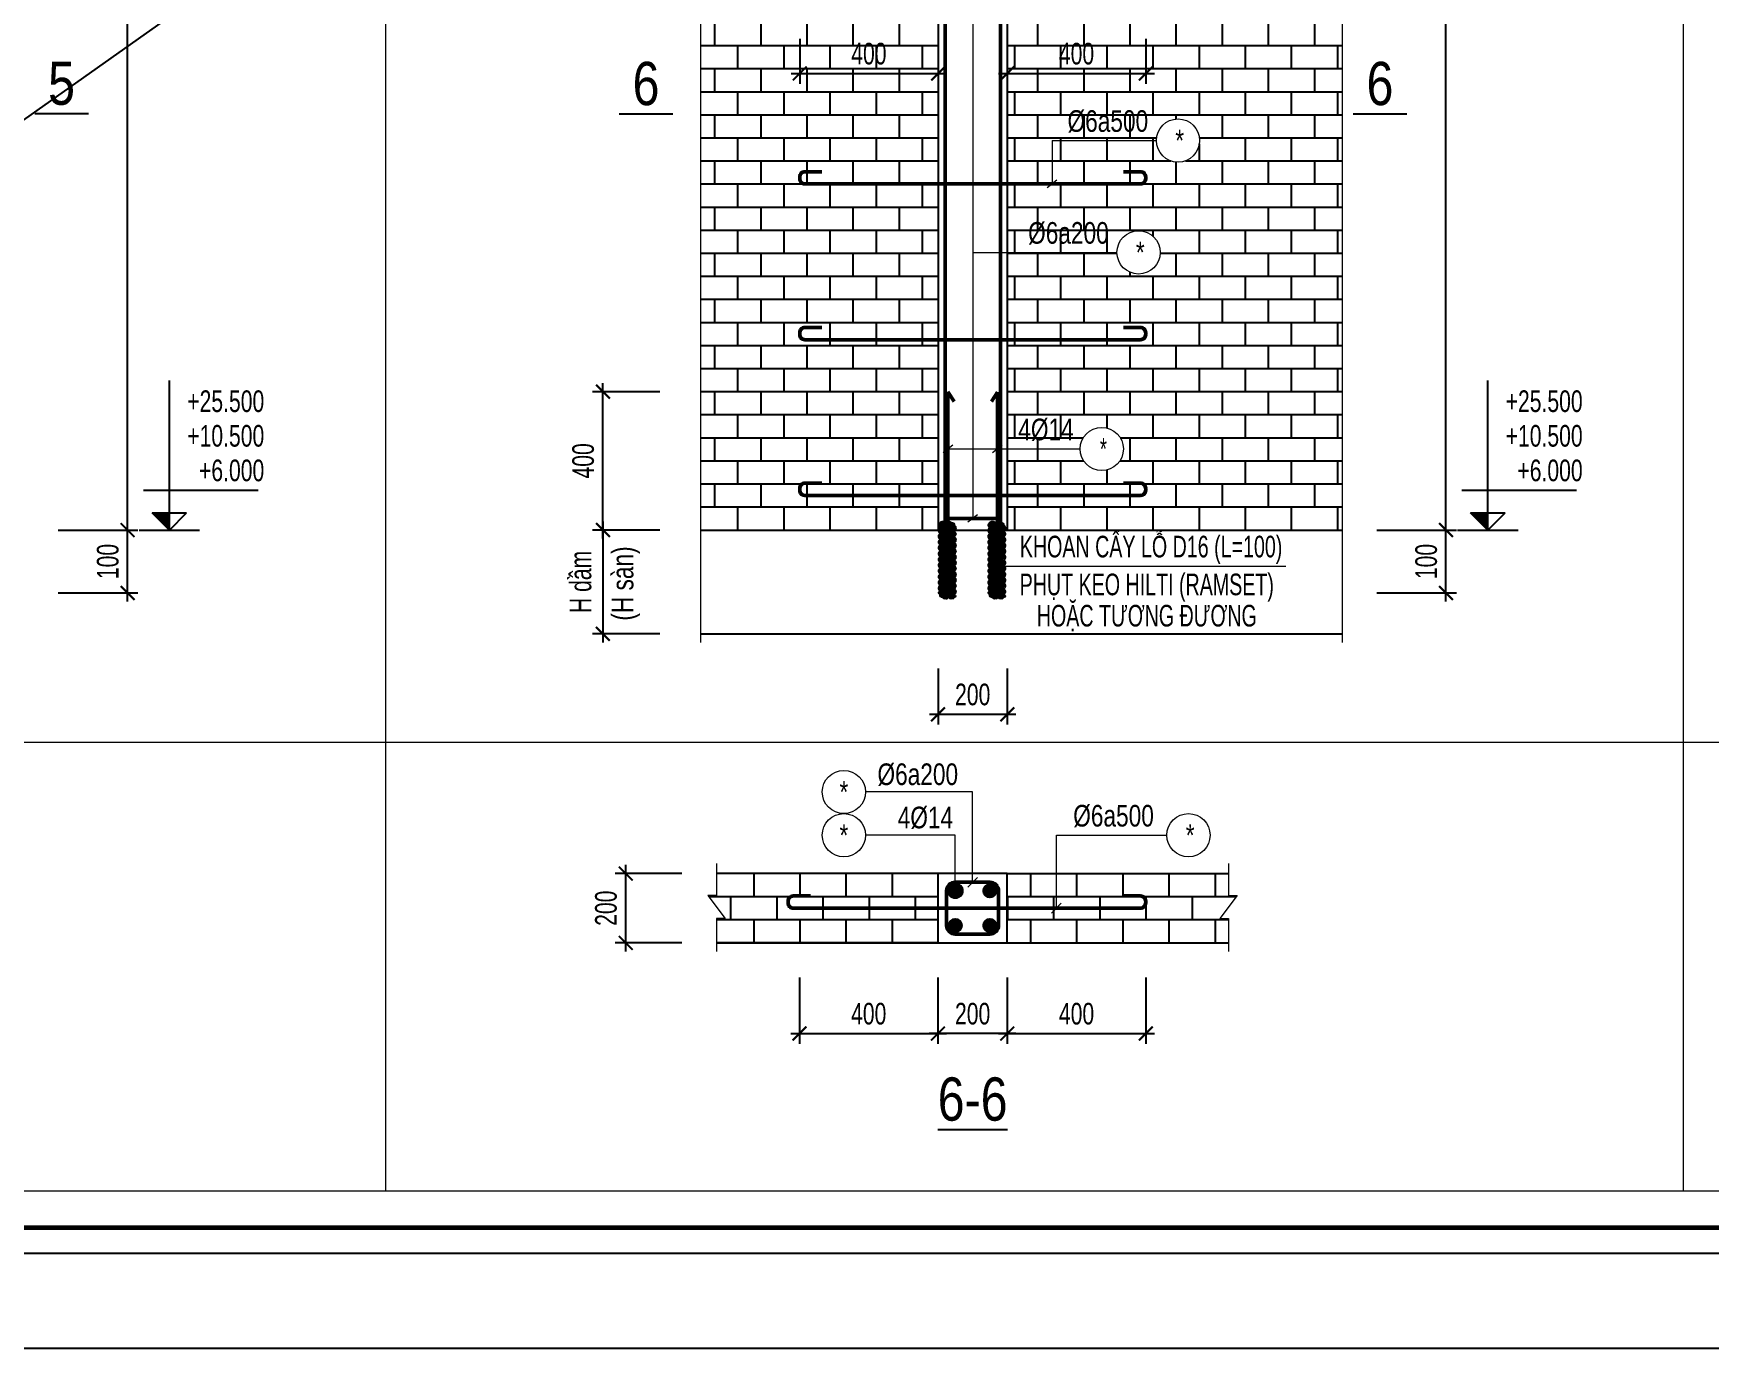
# Model space of a CAD drawing. Header units: millimetres. Extents: x 0 to 84100, y 0 to 158663.
# Drawn here: x 5056 to 9899, y 0 to 3800 of the extents above; entities that cross this region are included whole.
import ezdxf
from ezdxf.enums import TextEntityAlignment as Align

# ---------------------------------------------------------------- set-up
doc = ezdxf.new("R2010")
doc.units = ezdxf.units.MM
doc.header["$LTSCALE"] = 800
doc.header["$MEASUREMENT"] = 0
doc.layers.get('DEFPOINTS').update_dxf_attribs({"color": 87})
for name, color, linetype in [('CDC-KHUNGTEN', 9, 'Continuous'), ('CDC.02.DIM', 1, 'Continuous'), ('CDC.03.BORDER', 3, 'Continuous'), ('CDC.06.TEXT', 2, 'Continuous'), ('CDC.10.HATCH', 9, 'Continuous'), ('KCS_STEEL_SNODE', 6, 'Continuous')]:
    doc.layers.add(name, color=color, linetype=linetype)
for name, color, linetype, lineweight in [('CDC.05.STEEL', 4, 'Continuous', 50), ('CDC.11.NOTE', 8, 'Continuous', 18), ('CDC.14.STEELNUM', 9, 'Continuous', 18), ('STEEL_NODE', 6, 'Continuous', 50)]:
    doc.layers.add(name, color=color, linetype=linetype, lineweight=lineweight)
doc.layers.add('KCS_Plotter', color=11, linetype='Continuous', plot=False)
doc.styles.add('KC_BIGTEXT', font='arial.ttf', dxfattribs={"width": 0.7})
doc.styles.add('KC_SMTEXT', font='arial.ttf', dxfattribs={"width": 0.7})
doc.styles.add('KCS_SMTEXT', font='arial.ttf', dxfattribs={"width": 0.7})
doc.dimstyles.new('KCS_DIM25', dxfattribs={"dimtxt": 62.5, "dimasz": 40, "dimexe": 30, "dimexo": 0, "dimgap": 25, "dimtad": 1, "dimdec": 0, "dimzin": 13, "dimdsep": 46, "dimtxsty": 'KCS_SMTEXT', "dimblk": 'ARCHTICK', "dimcen": 0, "dimdle": 25, "dimclrd": 1, "dimclre": 1, "dimclrt": 2, "dimadec": 0, "dimazin": 0, "dimtfac": 1, "dimtdec": 0, "dimtix": 1, "dimtmove": 2, "dimatfit": 3, "dimfxl": 1, "dimtolj": 1, "dimtzin": 13, "dimarcsym": 0})

# ---------------------------------------------------------------- blocks, each defined once
blk = doc.blocks.new('COS_CD')
at = {"layer": 'CDC.10.HATCH'}
blk.add_hatch(color=256, dxfattribs=at).paths.add_polyline_path([(37.5, 50), (87.5, 0), (87.5, 50)])
at = {"layer": 'CDC.02.DIM'}
for p, q in [((37.5, 50), (137.5, 50)), ((87.5, 0), (37.5, 50)), ((87.5, 0), (87.5, 50)), ((87.5, 0), (137.5, 50)), ((0, 0), (175, 0))]:
    blk.add_line(p, q, dxfattribs=at)
blk = doc.blocks.new('_ArchTick')
at = {"color": 0, "linetype": 'ByBlock', "const_width": 0.15}
blk.add_lwpolyline([(-0.5, -0.5), (0.5, 0.5)], dxfattribs=at)
blk = doc.blocks.new('*D631')
at = {"layer": 'CDC.02.DIM', "color": 1, "lineweight": -2, "ltscale": 0.5, "transparency": 16777216}
for p, q in [((5327.2, 2158.2), (5327.2, 2390.2)), ((5127.2, 2365.2), (5357.2, 2365.2)), ((5127.2, 2183.2), (5357.2, 2183.2))]:
    blk.add_line(p, q, dxfattribs=at)
at = {"layer": 'DEFPOINTS', "color": 0, "ltscale": 0.5, "transparency": 16777216}
for p in [(5127.2, 2365.2), (5327.2, 2365.2), (5127.2, 2183.2)]:
    blk.add_point(p, dxfattribs=at)
at = {"layer": 'CDC.02.DIM', "color": 1, "lineweight": -2, "ltscale": 0.5, "transparency": 16777216, "xscale": 40, "yscale": 40, "zscale": 40}
for p, rotation in [((5327.2, 2365.2), 90), ((5327.2, 2183.2), 270)]:
    blk.add_blockref('_ArchTick', p, dxfattribs=dict(at, rotation=rotation))
at = {"layer": 'CDC.02.DIM', "color": 2, "ltscale": 0.5, "transparency": 16777216, "insert": (5270.3, 2274.2), "char_height": 62.5, "attachment_point": 5, "rotation": 90, "style": 'KCS_SMTEXT'}
blk.add_mtext('\\A1;{\\C7;100}', dxfattribs=at)
blk = doc.blocks.new('*D638')
at = {"layer": 'CDC.02.DIM', "color": 1, "lineweight": -2, "ltscale": 0.5, "transparency": 16777216}
for p, q in [((5327.2, 2340.2), (5327.2, 5690.2)), ((5127.2, 5665.2), (5357.2, 5665.2)), ((5127.2, 2365.2), (5357.2, 2365.2))]:
    blk.add_line(p, q, dxfattribs=at)
at = {"layer": 'DEFPOINTS', "color": 0, "ltscale": 0.5, "transparency": 16777216}
for p in [(5127.2, 5665.2), (5327.2, 5665.2), (5127.2, 2365.2)]:
    blk.add_point(p, dxfattribs=at)
at = {"layer": 'CDC.02.DIM', "color": 1, "lineweight": -2, "ltscale": 0.5, "transparency": 16777216, "xscale": 40, "yscale": 40, "zscale": 40}
for p, rotation in [((5327.2, 5665.2), 90), ((5327.2, 2365.2), 270)]:
    blk.add_blockref('_ArchTick', p, dxfattribs=dict(at, rotation=rotation))
at = {"layer": 'CDC.02.DIM', "color": 2, "ltscale": 0.5, "transparency": 16777216, "insert": (5270.3, 4015.2), "char_height": 62.5, "attachment_point": 5, "rotation": 90, "style": 'KCS_SMTEXT'}
blk.add_mtext('\\A1;{\\C7;4500}', dxfattribs=at)
blk = doc.blocks.new('*D660')
at = {"layer": 'CDC.02.DIM', "color": 1, "lineweight": -2, "ltscale": 0.5, "transparency": 16777216}
for p, q in [((7269.5, 3784.8), (7269.5, 3654.5)), ((7669.5, 3784.8), (7669.5, 3654.5)), ((7244.5, 3684.5), (7694.5, 3684.5))]:
    blk.add_line(p, q, dxfattribs=at)
at = {"layer": 'DEFPOINTS', "color": 0, "ltscale": 0.5, "transparency": 16777216}
for p in [(7269.5, 3784.8), (7669.5, 3784.8), (7669.5, 3684.5)]:
    blk.add_point(p, dxfattribs=at)
at = {"layer": 'CDC.02.DIM', "color": 1, "lineweight": -2, "ltscale": 0.5, "transparency": 16777216, "xscale": 40, "yscale": 40, "zscale": 40, "rotation": 180}
blk.add_blockref('_ArchTick', (7269.5, 3684.5), dxfattribs=at)
at = {"layer": 'CDC.02.DIM', "color": 1, "lineweight": -2, "ltscale": 0.5, "transparency": 16777216, "xscale": 40, "yscale": 40, "zscale": 40}
blk.add_blockref('_ArchTick', (7669.5, 3684.5), dxfattribs=at)
at = {"layer": 'CDC.02.DIM', "color": 2, "ltscale": 0.5, "transparency": 16777216, "insert": (7469.5, 3741.4), "char_height": 62.5, "attachment_point": 5, "style": 'KCS_SMTEXT'}
blk.add_mtext('\\A1;400', dxfattribs=at)
blk = doc.blocks.new('*D661')
at = {"layer": 'CDC.02.DIM', "color": 1, "lineweight": -2, "ltscale": 0.5, "transparency": 16777216}
for p, q in [((7869.5, 3784.8), (7869.5, 3654.5)), ((8269.5, 3784.8), (8269.5, 3654.5)), ((7844.5, 3684.5), (8294.5, 3684.5))]:
    blk.add_line(p, q, dxfattribs=at)
at = {"layer": 'DEFPOINTS', "color": 0, "ltscale": 0.5, "transparency": 16777216}
for p in [(7869.5, 3784.8), (8269.5, 3784.8), (8269.5, 3684.5)]:
    blk.add_point(p, dxfattribs=at)
at = {"layer": 'CDC.02.DIM', "color": 1, "lineweight": -2, "ltscale": 0.5, "transparency": 16777216, "xscale": 40, "yscale": 40, "zscale": 40, "rotation": 180}
blk.add_blockref('_ArchTick', (7869.5, 3684.5), dxfattribs=at)
at = {"layer": 'CDC.02.DIM', "color": 1, "lineweight": -2, "ltscale": 0.5, "transparency": 16777216, "xscale": 40, "yscale": 40, "zscale": 40}
blk.add_blockref('_ArchTick', (8269.5, 3684.5), dxfattribs=at)
at = {"layer": 'CDC.02.DIM', "color": 2, "ltscale": 0.5, "transparency": 16777216, "insert": (8069.5, 3741.4), "char_height": 62.5, "attachment_point": 5, "style": 'KCS_SMTEXT'}
blk.add_mtext('\\A1;400', dxfattribs=at)
blk = doc.blocks.new('*D662')
at = {"layer": 'CDC.02.DIM', "color": 1, "lineweight": -2, "ltscale": 0.5, "transparency": 16777216}
for p, q in [((6865.7, 2764.8), (6671, 2764.8)), ((6701, 2340.2), (6701, 2789.8)), ((6865.7, 2365.2), (6671, 2365.2))]:
    blk.add_line(p, q, dxfattribs=at)
at = {"layer": 'DEFPOINTS', "color": 0, "ltscale": 0.5, "transparency": 16777216}
for p in [(6701, 2764.8), (6865.7, 2764.8), (6865.7, 2365.2)]:
    blk.add_point(p, dxfattribs=at)
at = {"layer": 'CDC.02.DIM', "color": 1, "lineweight": -2, "ltscale": 0.5, "transparency": 16777216, "xscale": 40, "yscale": 40, "zscale": 40}
for p, rotation in [((6701, 2764.8), 90), ((6701, 2365.2), 270)]:
    blk.add_blockref('_ArchTick', p, dxfattribs=dict(at, rotation=rotation))
at = {"layer": 'CDC.02.DIM', "color": 2, "ltscale": 0.5, "transparency": 16777216, "insert": (6644, 2565), "char_height": 62.5, "attachment_point": 5, "rotation": 90, "style": 'KCS_SMTEXT'}
blk.add_mtext('\\A1;400', dxfattribs=at)
blk = doc.blocks.new('*D663')
at = {"layer": 'CDC.02.DIM', "color": 1, "lineweight": -2, "ltscale": 0.5, "transparency": 16777216}
for p, q in [((6701, 2390.2), (6701, 2040.2)), ((6865.7, 2365.2), (6671, 2365.2)), ((6865.7, 2065.2), (6671, 2065.2))]:
    blk.add_line(p, q, dxfattribs=at)
at = {"layer": 'DEFPOINTS', "color": 0, "ltscale": 0.5, "transparency": 16777216}
for p in [(6865.7, 2365.2), (6701, 2065.2), (6865.7, 2065.2)]:
    blk.add_point(p, dxfattribs=at)
at = {"layer": 'CDC.02.DIM', "color": 1, "lineweight": -2, "ltscale": 0.5, "transparency": 16777216, "xscale": 40, "yscale": 40, "zscale": 40}
for p, rotation in [((6701, 2365.2), 90), ((6701, 2065.2), 270)]:
    blk.add_blockref('_ArchTick', p, dxfattribs=dict(at, rotation=rotation))
at = {"layer": 'CDC.02.DIM', "color": 2, "ltscale": 0.5, "transparency": 16777216, "insert": (6636.5, 2215.2), "char_height": 62.5, "attachment_point": 5, "rotation": 90, "style": 'KCS_SMTEXT'}
blk.add_mtext('\\A1;H dầm', dxfattribs=at)
blk = doc.blocks.new('*D665')
at = {"layer": 'CDC.02.DIM', "color": 1, "lineweight": -2, "ltscale": 0.5, "transparency": 16777216}
for p, q in [((7669.5, 1965.2), (7669.5, 1802.7)), ((7869.5, 1965.2), (7869.5, 1802.7)), ((7644.5, 1832.7), (7894.5, 1832.7))]:
    blk.add_line(p, q, dxfattribs=at)
at = {"layer": 'DEFPOINTS', "color": 0, "ltscale": 0.5, "transparency": 16777216}
for p in [(7669.5, 1965.2), (7869.5, 1965.2), (7869.5, 1832.7)]:
    blk.add_point(p, dxfattribs=at)
at = {"layer": 'CDC.02.DIM', "color": 1, "lineweight": -2, "ltscale": 0.5, "transparency": 16777216, "xscale": 40, "yscale": 40, "zscale": 40, "rotation": 180}
blk.add_blockref('_ArchTick', (7669.5, 1832.7), dxfattribs=at)
at = {"layer": 'CDC.02.DIM', "color": 1, "lineweight": -2, "ltscale": 0.5, "transparency": 16777216, "xscale": 40, "yscale": 40, "zscale": 40}
blk.add_blockref('_ArchTick', (7869.5, 1832.7), dxfattribs=at)
at = {"layer": 'CDC.02.DIM', "color": 2, "ltscale": 0.5, "transparency": 16777216, "insert": (7769.5, 1889.6), "char_height": 62.5, "attachment_point": 5, "style": 'KCS_SMTEXT'}
blk.add_mtext('\\A1;200', dxfattribs=at)
blk = doc.blocks.new('*D666')
at = {"layer": 'CDC.02.DIM', "color": 1, "lineweight": -2, "ltscale": 0.5, "transparency": 16777216}
for p, q in [((9137.1, 2158.2), (9137.1, 2390.2)), ((8937.1, 2365.2), (9167.1, 2365.2)), ((8937.1, 2183.2), (9167.1, 2183.2))]:
    blk.add_line(p, q, dxfattribs=at)
at = {"layer": 'DEFPOINTS', "color": 0, "ltscale": 0.5, "transparency": 16777216}
for p in [(8937.1, 2365.2), (9137.1, 2365.2), (8937.1, 2183.2)]:
    blk.add_point(p, dxfattribs=at)
at = {"layer": 'CDC.02.DIM', "color": 1, "lineweight": -2, "ltscale": 0.5, "transparency": 16777216, "xscale": 40, "yscale": 40, "zscale": 40}
for p, rotation in [((9137.1, 2365.2), 90), ((9137.1, 2183.2), 270)]:
    blk.add_blockref('_ArchTick', p, dxfattribs=dict(at, rotation=rotation))
at = {"layer": 'CDC.02.DIM', "color": 2, "ltscale": 0.5, "transparency": 16777216, "insert": (9080.2, 2274.2), "char_height": 62.5, "attachment_point": 5, "rotation": 90, "style": 'KCS_SMTEXT'}
blk.add_mtext('\\A1;{\\C7;100}', dxfattribs=at)
blk = doc.blocks.new('KC_SNODE')
at = {"layer": 'STEEL_NODE'}
blk.add_hatch(color=256, dxfattribs=at).paths.add_polyline_path([(12.5, 0, 1), (-12.5, 0, 1)])
blk.add_circle((0, 0), 12.5, dxfattribs=at)
blk = doc.blocks.new('KC_SNODE_2')
at = {"layer": 'STEEL_NODE'}
blk.add_circle((0, 0), 12.5, dxfattribs=at)
blk = doc.blocks.new('*D667')
at = {"layer": 'CDC.02.DIM', "color": 1, "lineweight": -2, "ltscale": 0.5, "transparency": 16777216}
for p, q in [((7268.8, 1072.5), (7268.8, 880.1)), ((7669.1, 1072.5), (7669.1, 880.1)), ((7243.8, 910.1), (7694.1, 910.1))]:
    blk.add_line(p, q, dxfattribs=at)
at = {"layer": 'DEFPOINTS', "color": 0, "ltscale": 0.5, "transparency": 16777216}
for p in [(7268.8, 1072.5), (7669.1, 1072.5), (7669.1, 910.1)]:
    blk.add_point(p, dxfattribs=at)
at = {"layer": 'CDC.02.DIM', "color": 1, "lineweight": -2, "ltscale": 0.5, "transparency": 16777216, "xscale": 40, "yscale": 40, "zscale": 40, "rotation": 180}
blk.add_blockref('_ArchTick', (7268.8, 910.1), dxfattribs=at)
at = {"layer": 'CDC.02.DIM', "color": 1, "lineweight": -2, "ltscale": 0.5, "transparency": 16777216, "xscale": 40, "yscale": 40, "zscale": 40}
blk.add_blockref('_ArchTick', (7669.1, 910.1), dxfattribs=at)
at = {"layer": 'CDC.02.DIM', "color": 2, "ltscale": 0.5, "transparency": 16777216, "insert": (7469, 967.1), "char_height": 62.5, "attachment_point": 5, "style": 'KCS_SMTEXT'}
blk.add_mtext('\\A1;400', dxfattribs=at)
blk = doc.blocks.new('*D668')
at = {"layer": 'CDC.02.DIM', "color": 1, "lineweight": -2, "ltscale": 0.5, "transparency": 16777216}
for p, q in [((7669.1, 1072.5), (7669.1, 880.1)), ((7869.5, 1072.5), (7869.5, 880.1)), ((7894.5, 910.1), (7644.1, 910.1))]:
    blk.add_line(p, q, dxfattribs=at)
at = {"layer": 'DEFPOINTS', "color": 0, "ltscale": 0.5, "transparency": 16777216}
for p in [(7669.1, 1072.5), (7869.5, 1072.5), (7669.1, 910.1)]:
    blk.add_point(p, dxfattribs=at)
at = {"layer": 'CDC.02.DIM', "color": 1, "lineweight": -2, "ltscale": 0.5, "transparency": 16777216, "xscale": 40, "yscale": 40, "zscale": 40}
for p, rotation in [((7669.1, 910.1), 180.0000222781561), ((7869.5, 910.1), 2.227815611988149e-05)]:
    blk.add_blockref('_ArchTick', p, dxfattribs=dict(at, rotation=rotation))
at = {"layer": 'CDC.02.DIM', "color": 2, "ltscale": 0.5, "transparency": 16777216, "insert": (7769.3, 967.1), "char_height": 62.5, "attachment_point": 5, "rotation": 0, "style": 'KCS_SMTEXT'}
blk.add_mtext('\\A1;200', dxfattribs=at)
blk = doc.blocks.new('*D669')
at = {"layer": 'CDC.02.DIM', "color": 1, "lineweight": -2, "ltscale": 0.5, "transparency": 16777216}
for p, q in [((7869.5, 1072.5), (7869.5, 880.1)), ((8269.8, 1072.5), (8269.8, 880.1)), ((7844.5, 910.1), (8294.8, 910.1))]:
    blk.add_line(p, q, dxfattribs=at)
at = {"layer": 'DEFPOINTS', "color": 0, "ltscale": 0.5, "transparency": 16777216}
for p in [(7869.5, 1072.5), (8269.8, 1072.5), (8269.8, 910.1)]:
    blk.add_point(p, dxfattribs=at)
at = {"layer": 'CDC.02.DIM', "color": 1, "lineweight": -2, "ltscale": 0.5, "transparency": 16777216, "xscale": 40, "yscale": 40, "zscale": 40, "rotation": 180}
blk.add_blockref('_ArchTick', (7869.5, 910.1), dxfattribs=at)
at = {"layer": 'CDC.02.DIM', "color": 1, "lineweight": -2, "ltscale": 0.5, "transparency": 16777216, "xscale": 40, "yscale": 40, "zscale": 40}
blk.add_blockref('_ArchTick', (8269.8, 910.1), dxfattribs=at)
at = {"layer": 'CDC.02.DIM', "color": 2, "ltscale": 0.5, "transparency": 16777216, "insert": (8069.6, 967.1), "char_height": 62.5, "attachment_point": 5, "style": 'KCS_SMTEXT'}
blk.add_mtext('\\A1;400', dxfattribs=at)
blk = doc.blocks.new('*D670')
at = {"layer": 'CDC.02.DIM', "color": 1, "lineweight": -2, "ltscale": 0.5, "transparency": 16777216}
for p, q in [((6929.1, 1372.5), (6736.8, 1372.5)), ((6766.8, 1147.2), (6766.8, 1397.5)), ((6929.1, 1172.2), (6736.8, 1172.2))]:
    blk.add_line(p, q, dxfattribs=at)
at = {"layer": 'DEFPOINTS', "color": 0, "ltscale": 0.5, "transparency": 16777216}
for p in [(6766.8, 1372.5), (6929.1, 1372.5), (6929.1, 1172.2)]:
    blk.add_point(p, dxfattribs=at)
at = {"layer": 'CDC.02.DIM', "color": 1, "lineweight": -2, "ltscale": 0.5, "transparency": 16777216, "xscale": 40, "yscale": 40, "zscale": 40}
for p, rotation in [((6766.8, 1372.5), 90), ((6766.8, 1172.2), 270)]:
    blk.add_blockref('_ArchTick', p, dxfattribs=dict(at, rotation=rotation))
at = {"layer": 'CDC.02.DIM', "color": 2, "ltscale": 0.5, "transparency": 16777216, "insert": (6709.9, 1272.3), "char_height": 62.5, "attachment_point": 5, "rotation": 90, "style": 'KCS_SMTEXT'}
blk.add_mtext('\\A1;200', dxfattribs=at)
blk = doc.blocks.new('*D673')
at = {"layer": 'CDC.02.DIM', "color": 1, "lineweight": -2, "ltscale": 0.5, "transparency": 16777216}
for p, q in [((9137.1, 2340.2), (9137.1, 5690.2)), ((8937.1, 5665.2), (9167.1, 5665.2)), ((8937.1, 2365.2), (9167.1, 2365.2))]:
    blk.add_line(p, q, dxfattribs=at)
at = {"layer": 'DEFPOINTS', "color": 0, "ltscale": 0.5, "transparency": 16777216}
for p in [(8937.1, 5665.2), (9137.1, 5665.2), (8937.1, 2365.2)]:
    blk.add_point(p, dxfattribs=at)
at = {"layer": 'CDC.02.DIM', "color": 1, "lineweight": -2, "ltscale": 0.5, "transparency": 16777216, "xscale": 40, "yscale": 40, "zscale": 40}
for p, rotation in [((9137.1, 5665.2), 90), ((9137.1, 2365.2), 270)]:
    blk.add_blockref('_ArchTick', p, dxfattribs=dict(at, rotation=rotation))
at = {"layer": 'CDC.02.DIM', "color": 2, "ltscale": 0.5, "transparency": 16777216, "insert": (9080.2, 4015.2), "char_height": 62.5, "attachment_point": 5, "rotation": 90, "style": 'KCS_SMTEXT'}
blk.add_mtext('\\A1;{\\C7;4500}', dxfattribs=at)
blk = doc.blocks.new('Khung tên chuẩn')
at = {"layer": 'CDC-KHUNGTEN', "color": 8}
blk.add_lwpolyline([(75096, 1100), (83000, 1100), (83000, 58300), (3000, 58300), (3000, 1100), (75096, 1100)], dxfattribs=at)
at = {"layer": 'CDC-KHUNGTEN', "color": 255, "lineweight": 60}
blk.add_lwpolyline([(74900, 1400), (74900, 58000), (3300, 58000), (3300, 1400), (74900, 1400)], close=True, dxfattribs=at)
at = {"layer": 'DEFPOINTS', "color": 1, "ltscale": 0.2}
blk.add_lwpolyline([(0, 0), (0, 59400), (84100, 59400), (84100, 0), (0, 0)], close=True, dxfattribs=at)

msp = doc.modelspace()

# ---------------------------------------------------------------- hatches: boundary and pattern name
at = {"layer": 'CDC.10.HATCH'}
h = msp.add_hatch(dxfattribs=at)
h.set_pattern_fill('AR-B816', color=256, scale=8.333333, style=0)
h.set_pattern_definition([(0, (6957.786, 2365.17), (0, 66.6667), []), (90, (6957.786, 2365.17), (-66.6667, 66.6667), [66.6667, -66.6667])])
h.paths.add_polyline_path([(7669.5, 4715.2), (7284.5, 4715.2, -0.466274), (7269.7, 4732.8, -0.043633), (7269.5, 4735.4), (7269.5, 4730.2, 0.414214), (7284.5, 4715.2), (7669.5, 4715.2), (7669.5, 5165.2), (7284.5, 5165.2, -0.466274), (7269.7, 5182.8, -0.043633), (7269.5, 5185.4), (7269.5, 5180.2, 0.414214), (7284.5, 5165.2), (7669.5, 5165.2), (7669.5, 5365.2), (6982.8, 5365.2), (6982.8, 4126.3), (7007.8, 4126.3), (6957.8, 4059.7), (6982.8, 4059.7), (6982.8, 2365.2), (7669.5, 2365.2), (7669.5, 2465.2), (7284.5, 2465.2, -0.466274), (7269.7, 2482.8, -0.043633), (7269.5, 2485.4), (7269.5, 2480.2, 0.414214), (7284.5, 2465.2), (7669.5, 2465.2), (7669.5, 2915.2), (7284.5, 2915.2, -0.466274), (7269.7, 2932.8, -0.043633), (7269.5, 2935.4), (7269.5, 2930.2, 0.414214), (7284.5, 2915.2), (7669.5, 2915.2), (7669.5, 3365.2), (7284.5, 3365.2, -0.466274), (7269.7, 3382.8, -0.043633), (7269.5, 3385.4), (7269.5, 3380.2, 0.414214), (7284.5, 3365.2), (7669.5, 3365.2), (7669.5, 3940.5), (7284.5, 3940.5, -0.466274), (7269.7, 3958.1, -0.043633), (7269.5, 3960.7), (7269.5, 3955.5, 0.414214), (7284.5, 3940.5), (7669.5, 3940.5), (7669.5, 4265.2), (7284.5, 4265.2, -0.466274), (7269.7, 4282.8, -0.043633), (7269.5, 4285.4), (7269.5, 4280.2, 0.414214), (7284.5, 4265.2), (7669.5, 4265.2)])
h.paths.add_polyline_path([(8837.1, 5365.2), (7869.5, 5365.2), (7869.5, 5261.9), (8079.9, 5261.9, -1), (8204.9, 5261.9, -1), (8079.9, 5261.9), (7869.5, 5261.9), (7869.5, 5165.2), (8254.5, 5165.2, 0.466274), (8269.2, 5182.8, 0.466274), (8254.5, 5200.4, -0.414214), (8269.5, 5185.4), (8269.5, 5180.2, -0.414214), (8254.5, 5165.2), (7869.5, 5165.2), (7869.5, 4715.2), (8254.5, 4715.2, 0.466274), (8269.2, 4732.8, 0.043633), (8269.5, 4735.4), (8269.5, 4730.2, -0.414214), (8254.5, 4715.2), (7869.5, 4715.2), (7869.5, 4265.2), (8254.5, 4265.2, 0.466274), (8269.2, 4282.8, 0.043633), (8269.5, 4285.4), (8269.5, 4280.2, -0.414214), (8254.5, 4265.2), (7869.5, 4265.2), (7869.5, 4116.3), (8102.5, 4116.3, -1), (8227.5, 4116.3, -1), (8102.5, 4116.3), (7869.5, 4116.3), (7869.5, 3940.5), (8254.5, 3940.5, 0.466274), (8269.2, 3958.1, 0.466274), (8254.5, 3975.7, -0.414214), (8269.5, 3960.7), (8269.5, 3955.5, -0.414214), (8254.5, 3940.5), (7869.5, 3940.5), (7869.5, 3365.2), (7999, 3365.2), (7999, 3490.7), (8300.3, 3490.7, -1), (8425.3, 3490.7, -1), (8300.3, 3490.7), (7999, 3490.7), (7999, 3365.2), (8254.5, 3365.2, 0.466274), (8269.2, 3382.8, 0.043633), (8269.5, 3385.4), (8269.5, 3380.2, -0.414214), (8254.5, 3365.2), (7869.5, 3365.2), (7869.5, 3167.5), (8186.4, 3167.5, -1), (8311.4, 3167.5, -1), (8186.4, 3167.5), (7869.5, 3167.5), (7869.5, 2915.2), (8254.5, 2915.2, 0.466274), (8269.2, 2932.8, 0.043633), (8269.5, 2935.4), (8269.5, 2930.2, -0.414214), (8254.5, 2915.2), (7869.5, 2915.2), (7869.5, 2599.4), (8079.9, 2599.4, -1), (8204.9, 2599.4, -1), (8079.9, 2599.4), (7869.5, 2599.4), (7869.5, 2465.2), (8254.5, 2465.2, 0.466274), (8269.2, 2482.8, 0.043633), (8269.5, 2485.4), (8269.5, 2480.2, -0.414214), (8254.5, 2465.2), (7869.5, 2465.2), (7869.5, 2365.2), (8837.1, 2365.2), (8837.1, 4059.7), (8812.1, 4059.7), (8862.1, 4126.3), (8837.1, 4126.3)])
h.paths.add_polyline_path([(7404.7, 3844.6), (7534.2, 3844.6), (7534.2, 3749.5), (7404.7, 3749.5)], flags=24)
h.paths.add_polyline_path([(8004.7, 3844.6), (8134.2, 3844.6), (8134.2, 3749.5), (8004.7, 3749.5)], flags=24)
h.paths.add_polyline_path([(7884.4, 5267.7), (8078.2, 5267.7), (8078.2, 5368.7), (7884.4, 5368.7)], flags=9)
h.paths.add_polyline_path([(7884.4, 2605.2), (8078.2, 2605.2), (8078.2, 2706.2), (7884.4, 2706.2)], flags=24)
h.paths.add_polyline_path([(7893.7, 3153.4), (8198.4, 3153.4), (8198.4, 3278.2), (7893.7, 3278.2)], flags=24)
h.paths.add_polyline_path([(8007.6, 3476.7), (8312.3, 3476.7), (8312.3, 3601.4), (8007.6, 3601.4)], flags=24)
h.paths.add_polyline_path([(7907.2, 4122.1), (8101, 4122.1), (8101, 4223), (7907.2, 4223)], flags=24)
h = msp.add_hatch(dxfattribs=at)
h.set_pattern_fill('ANSI31', color=256, scale=33.333333)
h.set_pattern_definition([(45, (-85627.425, 40926.5943), (-2.94627825, 2.94627825), [])])
h.paths.add_polyline_path([(7670.8, 2365.2, 0.290332), (7674.9, 2355.1, 0.520567), (7674.9, 2338.4, 0.520567), (7674.9, 2321.8, 0.520567), (7674.9, 2305.1, 0.520567), (7674.9, 2288.4, 0.520567), (7674.9, 2271.8, 0.520567), (7674.9, 2255.1, 0.520567), (7674.9, 2238.4, 0.520567), (7674.9, 2221.8, 0.520567), (7674.9, 2205.1, 0.520567), (7674.9, 2188.4, 0.892476), (7674.9, 2178.7, 0.520567), (7682.8, 2169.9, 0.520567), (7699.5, 2169.9, 0.520567), (7716.1, 2169.9, 0.928119), (7717.1, 2178.7, 0.520567), (7717.1, 2195.4, 0.520567), (7717.1, 2212, 0.520567), (7717.1, 2228.7, 0.520567), (7717.1, 2245.4, 0.520567), (7717.1, 2262, 0.520567), (7717.1, 2278.7, 0.520567), (7717.1, 2295.4, 0.520567), (7717.1, 2312, 0.520567), (7717.1, 2328.7, 0.520567), (7717.1, 2345.4, 0.520567), (7717.1, 2362, 0.106023), (7720, 2365.2)])
h.paths.add_polyline_path([(7689.5, 2388.8, 0.42631), (7674.9, 2386.6, 0.520567), (7674.9, 2371.8, 0.200007), (7670.8, 2365.2), (7689.5, 2365.2)])
h.paths.add_polyline_path([(7697.8, 2390.7, 0.189736), (7691.6, 2386.6, 0.077138), (7689.5, 2388.8), (7689.5, 2365.2), (7697.8, 2365.2)])
h.paths.add_polyline_path([(7717.1, 2378.7, 0.520567), (7708.3, 2386.6, 0.301092), (7697.8, 2390.7), (7697.8, 2365.2), (7720, 2365.2, 0.392861)])
h = msp.add_hatch(dxfattribs=at)
h.set_pattern_fill('ANSI31', color=256, scale=33.333333)
h.set_pattern_definition([(45, (-85484.1734, 40926.5943), (-2.94627825, 2.94627825), [])])
h.paths.add_polyline_path([(7814, 2365.2, 0.290332), (7818.2, 2355.1, 0.520567), (7818.2, 2338.4, 0.520567), (7818.2, 2321.8, 0.520567), (7818.2, 2305.1, 0.520567), (7818.2, 2288.4, 0.520567), (7818.2, 2271.8, 0.520567), (7818.2, 2255.1, 0.520567), (7818.2, 2238.4, 0.520567), (7818.2, 2221.8, 0.520567), (7818.2, 2205.1, 0.520567), (7818.2, 2188.4, 0.892476), (7818.2, 2178.7, 0.520567), (7826.1, 2169.9, 0.520567), (7842.7, 2169.9, 0.520567), (7859.4, 2169.9, 0.928119), (7860.3, 2178.7, 0.520567), (7860.3, 2195.4, 0.520567), (7860.3, 2212, 0.520567), (7860.3, 2228.7, 0.520567), (7860.3, 2245.4, 0.520567), (7860.3, 2262, 0.520567), (7860.3, 2278.7, 0.520567), (7860.3, 2295.4, 0.520567), (7860.3, 2312, 0.520567), (7860.3, 2328.7, 0.520567), (7860.3, 2345.4, 0.520567), (7860.3, 2362, 0.106023), (7863.2, 2365.2)])
h.paths.add_polyline_path([(7832.7, 2388.8, 0.42631), (7818.2, 2386.6, 0.520567), (7818.2, 2371.8, 0.200007), (7814, 2365.2), (7832.7, 2365.2)])
h.paths.add_polyline_path([(7841.1, 2390.7, 0.189736), (7834.9, 2386.6, 0.077138), (7832.7, 2388.8), (7832.7, 2365.2), (7841.1, 2365.2)])
h.paths.add_polyline_path([(7860.3, 2378.7, 0.520567), (7851.5, 2386.6, 0.301092), (7841.1, 2390.7), (7841.1, 2365.2), (7863.2, 2365.2, 0.392861)])
h = msp.add_hatch(dxfattribs=at)
h.set_pattern_fill('AR-B816', color=256, scale=8.333333, style=0)
h.set_pattern_definition([(0, (7004.14, 1172.485), (0, 66.6667), []), (90, (7004.14, 1172.485), (-66.6667, 66.6667), [66.6667, -66.6667])])
h.paths.add_polyline_path([(7669.1, 1372.5), (7029.1, 1372.5), (7029.1, 1309.1), (7004.1, 1309.1), (7054.1, 1242.4), (7029.1, 1242.4), (7029.1, 1172.5), (7669.1, 1172.5)])
h.paths.add_polyline_path([(8011.4, 1372.5), (7869.1, 1372.5), (7869.1, 1272.5), (8011.4, 1272.5)])
h.paths.add_polyline_path([(8509.1, 1372.5), (8011.4, 1372.5), (8011.4, 1272.5), (7869.1, 1272.5), (7869.1, 1172.5), (8509.1, 1172.5), (8509.1, 1242.4), (8484.1, 1242.4), (8534.1, 1309.1), (8509.1, 1309.1)])

# ---------------------------------------------------------------- linework, layer by layer
at = {"layer": 'CDC.02.DIM'}
for p, q in [((5448, 2365.2), (5448, 2797.2)), ((9257.9, 2365.2), (9257.9, 2797.2)), ((5373, 2480.2), (5704.5, 2480.2)), ((9182.9, 2480.2), (9514.4, 2480.2))]:
    msp.add_line(p, q, dxfattribs=at)
at = {"layer": 'CDC.03.BORDER'}
for p, q in [((7669.5, 5365.2), (7669.5, 2365.2)), ((7869.5, 5365.2), (7869.5, 2365.2)), ((6982.8, 2365.2), (8837.1, 2365.2)), ((6982.8, 2065.2), (8837.1, 2065.2))]:
    msp.add_line(p, q, dxfattribs=at)
at = {"layer": 'CDC.03.BORDER', "linetype": 'Continuous', "ltscale": 0.03}
for points in [[(7669.1, 1372.5), (7029.1, 1372.5)], [(7869.1, 1372.5), (8509.1, 1372.5)], [(7669.1, 1172.5), (7029.1, 1172.5)], [(7869.1, 1172.5), (8509.1, 1172.5)]]:
    msp.add_lwpolyline(points, dxfattribs=at)
msp.add_lwpolyline([(7669.1, 1172.5), (7869.1, 1172.5), (7869.1, 1372.5), (7669.1, 1372.5)], close=True, dxfattribs=at)
at = {"layer": 'CDC.05.STEEL'}
for p, q in [((7697.8, 2183.2), (7697.8, 2764.8)), ((7697.8, 2764.8), (7715.8, 2736.7)), ((7841.1, 2763.2), (7824.2, 2736.7)), ((7841.1, 2183.2), (7841.1, 2763.2))]:
    msp.add_line(p, q, dxfattribs=at)
at = {"layer": 'CDC.05.STEEL', "color": 4}
msp.add_line((7689.5, 2398.5), (7849.5, 2398.5), dxfattribs=at)
at = {"layer": 'CDC.05.STEEL'}
for points in [[(7689.5, 5365.2), (7689.5, 2365.2)], [(7849.5, 5365.2), (7849.5, 2365.2)]]:
    msp.add_lwpolyline(points, dxfattribs=at)
for points in [[(7333.8, 3400.4), (7284.5, 3400.4, 0.414214), (7269.5, 3385.4), (7269.5, 3380.2, 0.414214), (7284.5, 3365.2), (8254.5, 3365.2, 0.414214), (8269.5, 3380.2), (8269.5, 3385.4, 0.414214), (8254.5, 3400.4), (8205.1, 3400.4)], [(7333.8, 2950.4), (7284.5, 2950.4, 0.414214), (7269.5, 2935.4), (7269.5, 2930.2, 0.414214), (7284.5, 2915.2), (8254.5, 2915.2, 0.414214), (8269.5, 2930.2), (8269.5, 2935.4, 0.414214), (8254.5, 2950.4), (8205.1, 2950.4)], [(7333.8, 2500.4), (7284.5, 2500.4, 0.414214), (7269.5, 2485.4), (7269.5, 2480.2, 0.414214), (7284.5, 2465.2), (8254.5, 2465.2, 0.414214), (8269.5, 2480.2), (8269.5, 2485.4, 0.414214), (8254.5, 2500.4), (8205.1, 2500.4)], [(7300.4, 1307.7), (7251, 1307.7, 0.414214), (7236, 1292.7), (7236, 1287.5, 0.414214), (7251, 1272.5), (8254.5, 1272.5, 0.414214), (8269.5, 1287.5), (8269.5, 1292.7, 0.414214), (8254.5, 1307.7), (8205.1, 1307.7)]]:
    msp.add_lwpolyline(points, format="xyb", dxfattribs=at)
msp.add_lwpolyline([(7719.1, 1197.5), (7819.1, 1197.5, 0.414214), (7844.1, 1222.5), (7844.1, 1322.5, 0.414214), (7819.1, 1347.5), (7719.1, 1347.5, 0.414214), (7694.1, 1322.5), (7694.1, 1222.5, 0.414214)], format="xyb", close=True, dxfattribs=at)
at = {"layer": 'CDC.11.NOTE', "color": 2}
for p, q in [((6073, 6695.8), (6073, 454.7)), ((9823, 6695.8), (9823, 454.7)), ((16923, 454.7), (2323, 454.7))]:
    msp.add_line(p, q, dxfattribs=at)
at = {"layer": 'CDC.11.NOTE'}
for p, q in [((7769.5, 5331.8), (7769.5, 2398.5)), ((7999, 3490.7), (8300.3, 3490.7)), ((7999, 3490.7), (7999, 3365)), ((7769.5, 3167.5), (8186.4, 3167.5)), ((7697.8, 2599.4), (8079.9, 2599.4)), ((7862.8, 2261), (8674.6, 2261))]:
    msp.add_line(p, q, dxfattribs=at)
at = {"layer": 'CDC.11.NOTE', "color": 3}
for p, q in [((8012.9, 3376), (7984.8, 3354.1)), ((7711.9, 2610.4), (7683.8, 2588.5)), ((7855.1, 2610.4), (7827, 2588.5)), ((7783.5, 2409.4), (7755.4, 2387.6)), ((7755.1, 1333.4), (7783.2, 1361.5)), ((7997.3, 1258.4), (8025.4, 1286.5))]:
    msp.add_line(p, q, dxfattribs=at)
at = {"layer": 'CDC.11.NOTE'}
for points in [[(6982.8, 5690.2), (6982.8, 4126.3), (7007.8, 4126.3), (6957.8, 4059.7), (6982.8, 4059.7), (6982.8, 2040.2)], [(8837.1, 5690.2), (8837.1, 4126.3), (8862.1, 4126.3), (8812.1, 4059.7), (8837.1, 4059.7), (8837.1, 2040.2)], [(7769.1, 1347.5), (7769.1, 1608.2), (7459.8, 1608.2)], [(7719.1, 1344.8), (7719.1, 1483.2), (7459.8, 1483.2)], [(8011.4, 1272.5), (8011.4, 1483.2), (8330.5, 1483.2)], [(7029.1, 1401.8), (7029.1, 1309.1), (7004.1, 1309.1), (7054.1, 1242.4), (7029.1, 1242.4), (7029.1, 1147.5)], [(8509.1, 1401.8), (8509.1, 1309.1), (8534.1, 1309.1), (8484.1, 1242.4), (8509.1, 1242.4), (8509.1, 1147.5)]]:
    msp.add_lwpolyline(points, dxfattribs=at)
for points in [[(7674.9, 2386.6, -0.520567), (7691.6, 2386.6, -0.520567), (7708.3, 2386.6, -0.520567), (7717.1, 2378.7, -0.520567), (7717.1, 2362, -0.520567), (7717.1, 2345.4, -0.520567), (7717.1, 2328.7, -0.520567), (7717.1, 2312, -0.520567), (7717.1, 2295.4, -0.520567), (7717.1, 2278.7, -0.520567), (7717.1, 2262, -0.520567), (7717.1, 2245.4, -0.520567), (7717.1, 2228.7, -0.520567), (7717.1, 2212, -0.520567), (7717.1, 2195.4, -0.520567), (7717.1, 2178.7, -0.928119), (7716.1, 2169.9, -0.520567), (7699.5, 2169.9, -0.520567), (7682.8, 2169.9, -0.520567), (7674.9, 2178.7, -0.892476), (7674.9, 2188.4, -0.520567), (7674.9, 2205.1, -0.520567), (7674.9, 2221.8, -0.520567), (7674.9, 2238.4, -0.520567), (7674.9, 2255.1, -0.520567), (7674.9, 2271.8, -0.520567), (7674.9, 2288.4, -0.520567), (7674.9, 2305.1, -0.520567), (7674.9, 2321.8, -0.520567), (7674.9, 2338.4, -0.520567), (7674.9, 2355.1, -0.520567), (7674.9, 2371.8, -0.520567)], [(7818.2, 2386.6, -0.520567), (7834.9, 2386.6, -0.520567), (7851.5, 2386.6, -0.520567), (7860.3, 2378.7, -0.520567), (7860.3, 2362, -0.520567), (7860.3, 2345.4, -0.520567), (7860.3, 2328.7, -0.520567), (7860.3, 2312, -0.520567), (7860.3, 2295.4, -0.520567), (7860.3, 2278.7, -0.520567), (7860.3, 2262, -0.520567), (7860.3, 2245.4, -0.520567), (7860.3, 2228.7, -0.520567), (7860.3, 2212, -0.520567), (7860.3, 2195.4, -0.520567), (7860.3, 2178.7, -0.928119), (7859.4, 2169.9, -0.520567), (7842.7, 2169.9, -0.520567), (7826.1, 2169.9, -0.520567), (7818.2, 2178.7, -0.892476), (7818.2, 2188.4, -0.520567), (7818.2, 2205.1, -0.520567), (7818.2, 2221.8, -0.520567), (7818.2, 2238.4, -0.520567), (7818.2, 2255.1, -0.520567), (7818.2, 2271.8, -0.520567), (7818.2, 2288.4, -0.520567), (7818.2, 2305.1, -0.520567), (7818.2, 2321.8, -0.520567), (7818.2, 2338.4, -0.520567), (7818.2, 2355.1, -0.520567), (7818.2, 2371.8, -0.520567)]]:
    msp.add_lwpolyline(points, format="xyb", close=True, dxfattribs=at)
at = {"layer": 'CDC.11.NOTE', "color": 2}
msp.add_lwpolyline([(2323, 1752.2), (16923, 1752.2)], dxfattribs=at)
at = {"layer": 'CDC.11.NOTE'}
msp.add_circle((7719.1, 1322.5), 22.3, dxfattribs=at)
at = {"layer": 'CDC.14.STEELNUM'}
for centre in [(8362.8, 3490.7), (8248.9, 3167.5), (8142.4, 2599.4), (7397.3, 1608.2), (7397.3, 1483.2), (8393, 1483.2)]:
    msp.add_circle(centre, 62.5, dxfattribs=at)
at = {"layer": 'KCS_Plotter'}
msp.add_line((0, 0), (21025, 14850), dxfattribs=at)

# ---------------------------------------------------------------- block references
at = {"xscale": 0.25, "yscale": 0.25, "zscale": 0.25}
msp.add_blockref('Khung tên chuẩn', (0, 0), dxfattribs=at)
at = {"layer": 'CDC.02.DIM'}
for p in [(5360.5, 2365.2), (9170.4, 2365.2)]:
    msp.add_blockref('COS_CD', p, dxfattribs=at)
at = {"layer": 'KCS_STEEL_SNODE', "yscale": 1.333333333488554}
for p, xscale, zscale, rotation in [((7719.1, 1322.5), -1.333333333488554, 1.333333333333333, 90), ((7819.1, 1322.5), 1.333333333488554, 1.333333333488554, 270), ((7719.1, 1222.5), 1.333333333488554, 1.333333333488554, 90), ((7819.1, 1222.5), -1.333333333488554, 1.333333333333333, 270)]:
    msp.add_blockref('KC_SNODE_2', p, dxfattribs=dict(at, xscale=xscale, zscale=zscale, rotation=rotation))
at = {"layer": 'STEEL_NODE', "yscale": 1.333333333488554}
for p, xscale, zscale, rotation in [((7719.1, 1322.5), 1.333333333488554, 1.333333333488554, 90), ((7819.1, 1322.5), -1.333333333488554, 1.333333333333333, 270), ((7719.1, 1222.5), -1.333333333488554, 1.333333333333333, 90), ((7819.1, 1222.5), 1.333333333488554, 1.333333333488554, 270)]:
    msp.add_blockref('KC_SNODE', p, dxfattribs=dict(at, xscale=xscale, zscale=zscale, rotation=rotation))

# ---------------------------------------------------------------- texts
at = {"layer": 'CDC.06.TEXT', "color": 4, "style": 'KC_BIGTEXT', "width": 0.8}
for s, p in [('%%U 5 ', (5136.5, 3655.6)), ('%%U 6 ', (6825.5, 3655.6)), ('%%U 6 ', (8946.4, 3655.6)), ('%%U6-6', (7769.3, 720.8, 0))]:
    msp.add_text(s, height=125, dxfattribs=at).set_placement(p, align=Align.MIDDLE)
at = {"layer": 'CDC.06.TEXT', "style": 'KC_SMTEXT'}
for s, width, p in [('%%C6a500', 0.75, (8160, 3515.8)), ('%%C6a200', 0.75, (8046.1, 3192.6)), ('4%%C14', 0.75, (7981.3, 2624.6)), ('KHOAN CẤY LỖ D16 (L=100)', 0.65, (8285, 2286.1)), ('PHỤT KEO HILTI (RAMSET)', 0.65, (8272.6, 2176.7)), ('HOẶC TƯƠNG ĐƯƠNG', 0.65, (8272.6, 2086.4)), ('%%C6a200', 0.75, (7610.8, 1628.2)), ('4%%C14', 0.75, (7632.9, 1503.2)), ('%%C6a500', 0.75, (8176.5, 1508.3))]:
    msp.add_text(s, height=62.5, dxfattribs=dict(at, width=width)).set_placement(p, align=Align.CENTER)
at = {"layer": 'CDC.06.TEXT', "color": 2, "style": 'KC_SMTEXT', "width": 0.7}
for s, p in [('+25.500', (5722.3, 2706.2)), ('+25.500', (9532.1, 2706.2)), ('+10.500', (5722.3, 2606.2)), ('+10.500', (9532.1, 2606.2)), ('+6.000', (5722.3, 2506.2)), ('+6.000', (9532.1, 2506.2))]:
    msp.add_text(s, height=62.5, dxfattribs=at).set_placement(p, align=Align.RIGHT)
at = {"layer": 'CDC.06.TEXT', "style": 'KC_SMTEXT', "width": 0.75}
msp.add_text('(H sàn)', height=62.5, rotation=90, dxfattribs=at).set_placement((6788.9, 2210.6), align=Align.CENTER)
at = {"layer": 'CDC.14.STEELNUM', "color": 2, "style": 'KC_SMTEXT'}
for width, p in [(0.75, (8367.6, 3490.7)), (0.75, (8253.7, 3167.5)), (0.6, (8147.3, 2599.4)), (0.75, (7397.3, 1608.2)), (0.75, (7397.3, 1483.2)), (0.75, (8397.9, 1483.2))]:
    msp.add_text('*', height=62.5, dxfattribs=dict(at, width=width)).set_placement(p, align=Align.MIDDLE_CENTER)

# ---------------------------------------------------------------- dimensions: what is measured, and where the dimension line sits
at = {"layer": 'CDC.02.DIM', "ltscale": 0.5}
for base, p1, p2, text, picture, middle in [((5327.2, 5665.2), (5127.2, 2365.2), (5127.2, 5665.2), '{\\C7;4500}', '*D638', (5270.3, 4015.2)), ((9137.1, 5665.2), (8937.1, 2365.2), (8937.1, 5665.2), '{\\C7;4500}', '*D673', (9080.2, 4015.2)), ((5327.2, 2365.2), (5127.2, 2183.2), (5127.2, 2365.2), '{\\C7;100}', '*D631', (5270.3, 2274.2)), ((6701, 2065.2), (6865.7, 2365.2), (6865.7, 2065.2), 'H dầm', '*D663', (6636.5, 2215.2)), ((9137.1, 2365.2), (8937.1, 2183.2), (8937.1, 2365.2), '{\\C7;100}', '*D666', (9080.2, 2274.2))]:
    dim = msp.add_linear_dim(base=base, p1=p1, p2=p2, angle=90, text=text, dimstyle='KCS_DIM25', dxfattribs=at)
    dim.commit()
    dim.dimension.update_dxf_attribs({"geometry": picture, "text_midpoint": middle})
for base, p1, p2, picture, middle in [((7669.5, 3684.5), (7269.5, 3784.8), (7669.5, 3784.8), '*D660', (7469.5, 3741.4)), ((8269.5, 3684.5), (7869.5, 3784.8), (8269.5, 3784.8), '*D661', (8069.5, 3741.4)), ((7869.5, 1832.7), (7669.5, 1965.2), (7869.5, 1965.2), '*D665', (7769.5, 1889.6))]:
    dim = msp.add_linear_dim(base=base, p1=p1, p2=p2, dimstyle='KCS_DIM25', dxfattribs=at)
    dim.commit()
    dim.dimension.update_dxf_attribs({"geometry": picture, "text_midpoint": middle})
for base, p1, p2, angle, picture, middle in [((6701, 2764.8), (6865.7, 2365.2), (6865.7, 2764.8), 90, '*D662', (6644, 2565)), ((6766.8, 1372.5), (6929.1, 1172.2), (6929.1, 1372.5), 90, '*D670', (6709.9, 1272.3)), ((7669.1, 910.1), (7268.8, 1072.5), (7669.1, 1072.5), 360, '*D667', (7469, 967.1)), ((7669.1, 910.1), (7869.5, 1072.5), (7669.1, 1072.5), 180, '*D668', (7769.3, 967.1)), ((8269.8, 910.1), (7869.5, 1072.5), (8269.8, 1072.5), 360, '*D669', (8069.6, 967.1))]:
    dim = msp.add_linear_dim(base=base, p1=p1, p2=p2, angle=angle, dimstyle='KCS_DIM25', dxfattribs=at)
    dim.commit()
    dim.dimension.update_dxf_attribs({"geometry": picture, "text_midpoint": middle})

doc.saveas('drawing.dxf')
